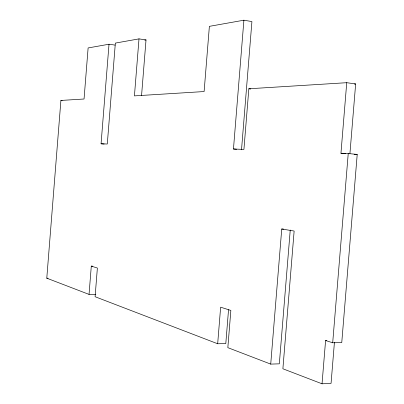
<?xml version="1.0" encoding="UTF-8"?>
<svg xmlns="http://www.w3.org/2000/svg" width="404" height="404" viewBox="0 0 404 404"><rect width="100%" height="100%" fill="white"/><g stroke="black" fill="none" stroke-linecap="round" stroke-linejoin="round"><path stroke-width="0.61" d="M95.798 294.455L89.037 294.4L46.783 278.184L60.903 100.445L84.047 99.005L88.117 47.945L109.014 44.223L115.105 45.107M89.037 294.4L91.299 266.11L92.526 266.14M104.121 144.051L101.066 143.773L109.014 44.223M141.567 95.465L146.016 39.94L139.001 38.88L134.431 95.879L204.116 91.551L209.378 26.346L243.9 20.2L251.919 21.574L241.521 149.763M228.543 309.716L225.796 343.597L217.675 343.759L220.64 307.191L230.856 310.439L227.836 347.652L270.725 364.11L279.326 363.827L290.244 230.053M236.562 149.293L233.462 149L243.9 20.2M349.935 153.5L355.646 83.966L346.738 82.694L248.844 88.774L243.92 149.414L233.462 149M270.725 364.11L281.739 229.007L283.573 229.098M334.436 342.228L331.058 383.386L322.038 383.8L325.589 340.527L326.786 340.506M345.718 153.717L340.951 153.247L346.738 82.694M332.694 342.784L348.233 153.535L357.217 154.419L341.754 342.597L332.694 342.784L325.589 340.527M139.001 38.88L115.352 43.092L107.292 144.021L101.066 143.773M144.794 40.153L146.016 39.94M354.389 84.042L355.646 83.966M46.783 278.184L48.031 278.204M340.951 153.247L348.233 153.535M354.162 154.298L357.217 154.419M60.903 100.445L62.145 100.586M248.844 88.774L250.717 89.021M281.739 229.007L294.137 231.032L282.891 368.781L322.038 383.8M91.299 266.11L97.379 268.044L95.092 296.723L217.675 343.759"/></g></svg>
